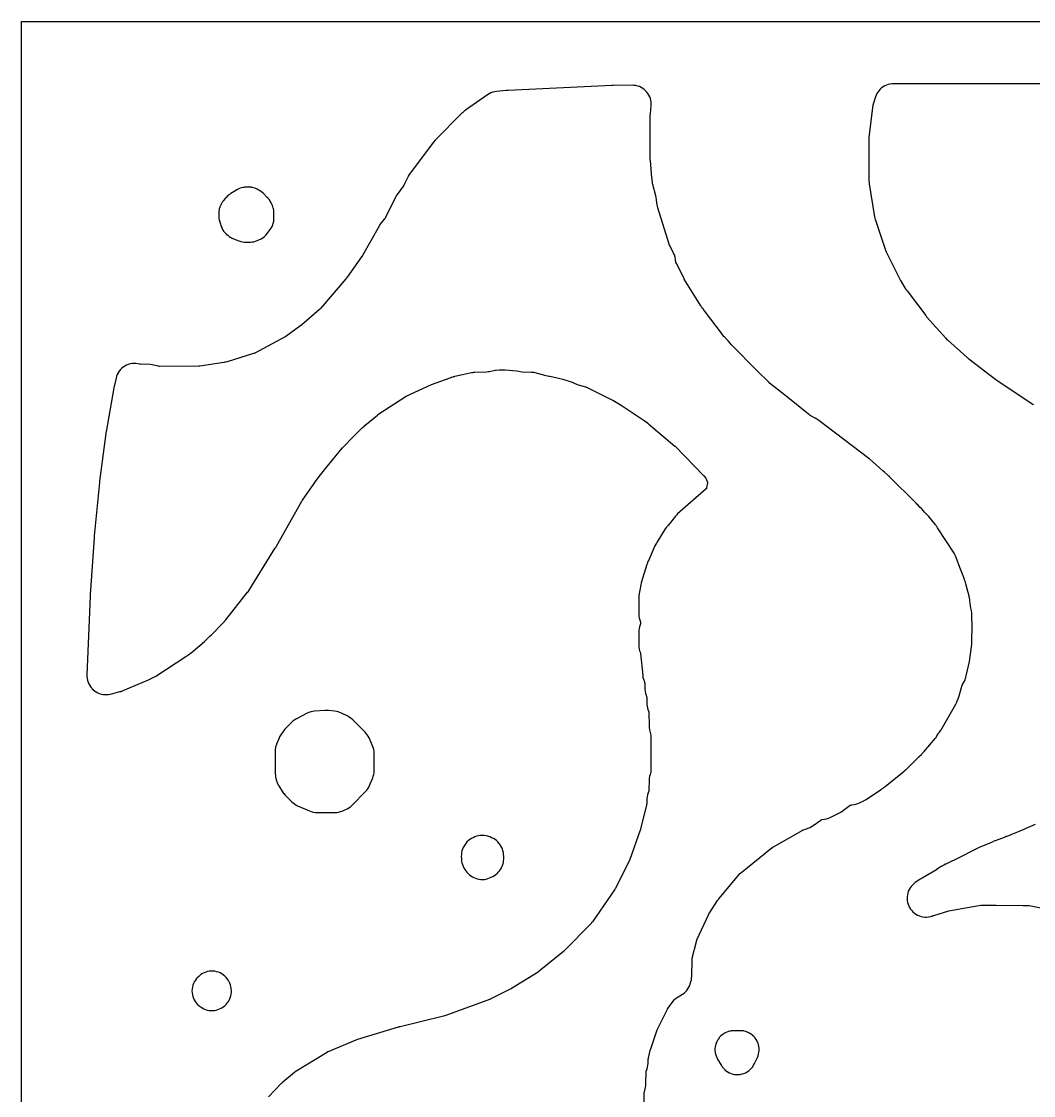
# Model space of a CAD drawing. Header units: millimetres. Extents: x 0 to 300, y 0 to 300.
# Drawn here: x 0 to 134.1, y 157.6 to 300 of the extents above; entities that cross this region are included whole.
import ezdxf

# ---------------------------------------------------------------- set-up
doc = ezdxf.new("R2010")
doc.units = ezdxf.units.MM
doc.layers.add('CUT', color=7, linetype='CONTINUOUS')

msp = doc.modelspace()

# ---------------------------------------------------------------- linework, layer by layer
at = {"layer": 'CUT'}
for points in [[(299.95, 0), (0.05, 0), (0.02, 0), (0.01, 0), (0.01, 0.01), (0, 0.01), (0, 0.02), (0, 0.05), (0, 299.92), (0, 299.95), (0, 299.96), (0.01, 299.97), (0.02, 299.97), (0.05, 299.97), (299.95, 299.97)], [(82.53, 156.67), (82.54, 157.93), (82.54, 157.95), (82.54, 157.97), (82.55, 158.02), (82.56, 158.1), (82.7, 158.66), (82.75, 158.92), (82.77, 159.18), (82.82, 160.73), (82.82, 160.81), (82.82, 160.86), (82.82, 160.87), (82.82, 160.88), (82.84, 160.91), (82.93, 161.14), (83, 161.37), (83.04, 161.61), (83.06, 161.85), (83.08, 162.42), (83.08, 162.43), (83.09, 162.47), (83.1, 162.55), (83.11, 162.6), (83.39, 163.74), (83.39, 163.75), (83.41, 163.8), (84.18, 166.06), (84.2, 166.16), (84.21, 166.19), (84.22, 166.21), (84.24, 166.27), (84.26, 166.33), (84.3, 166.42), (85.64, 169.06), (85.65, 169.1), (85.67, 169.13), (85.69, 169.16), (86.53, 170.29), (86.59, 170.36), (86.6, 170.36), (86.61, 170.38), (86.63, 170.39), (86.71, 170.45), (87.62, 171.04), (87.82, 171.19), (88.01, 171.35), (88.18, 171.54), (88.33, 171.74), (88.46, 171.96), (88.57, 172.18), (88.65, 172.42), (88.74, 172.72), (88.8, 172.94), (88.83, 173.16), (88.85, 173.38), (88.91, 175.74), (88.91, 175.77), (88.91, 175.78), (88.92, 175.83), (89.47, 178.03), (89.48, 178.09), (89.5, 178.14), (89.53, 178.26), (91.1, 181.64), (91.13, 181.71), (91.16, 181.77), (91.17, 181.81), (91.18, 181.82), (91.18, 181.83), (91.22, 181.88), (92.27, 183.45), (92.34, 183.54), (92.36, 183.57), (92.41, 183.63), (92.44, 183.67), (95.14, 186.92), (95.22, 187.03), (95.23, 187.04), (95.29, 187.09), (99.52, 190.46), (99.58, 190.5), (99.6, 190.52), (99.61, 190.53), (99.67, 190.57), (103.55, 192.79), (103.57, 192.8), (103.58, 192.8), (103.66, 192.84), (104.17, 193.02), (104.25, 193.04), (104.29, 193.06), (104.49, 193.13), (104.72, 193.25), (104.94, 193.39), (105.96, 194.12), (105.98, 194.13), (105.99, 194.14), (106.02, 194.16), (106.03, 194.16), (106.08, 194.17), (106.45, 194.22), (106.71, 194.28), (106.96, 194.35), (107.21, 194.46), (108.24, 194.97), (108.25, 194.97), (108.27, 194.98), (108.44, 195.08), (108.6, 195.18), (109.85, 196.07), (109.88, 196.09), (109.89, 196.09), (109.9, 196.1), (109.91, 196.1), (109.93, 196.1), (110.02, 196.12), (110.05, 196.12), (110.35, 196.17), (110.61, 196.22), (110.86, 196.3), (111.1, 196.4), (111.66, 196.68), (111.68, 196.69), (111.95, 196.85), (111.96, 196.86), (113.99, 198.23), (114.04, 198.26), (114.11, 198.3), (114.2, 198.35), (114.35, 198.47), (114.36, 198.48), (114.37, 198.49), (114.38, 198.49), (114.39, 198.5), (114.47, 198.57), (116.98, 200.58), (117.02, 200.62), (117.06, 200.66), (117.14, 200.73), (117.16, 200.75), (117.17, 200.76), (117.18, 200.76), (117.19, 200.77), (117.2, 200.78), (117.22, 200.8), (117.25, 200.82), (118.09, 201.64), (118.24, 201.77), (118.25, 201.78), (118.43, 201.95), (118.92, 202.46), (118.97, 202.51), (118.99, 202.53), (119, 202.54), (119.28, 202.81), (119.3, 202.83), (119.31, 202.84), (119.44, 202.99), (119.47, 203.02), (119.65, 203.21), (119.84, 203.43), (120.12, 203.78), (121.09, 204.92), (121.22, 205.08), (121.34, 205.26), (121.51, 205.55), (121.51, 205.56), (121.52, 205.57), (121.65, 205.73), (121.69, 205.78), (121.77, 205.88), (121.88, 206.05), (121.9, 206.09), (123.86, 209.48), (123.98, 209.73), (124, 209.79), (124.08, 209.99), (124.09, 210.01), (124.09, 210.02), (124.09, 210.03), (124.1, 210.05), (124.27, 210.6), (124.61, 211.71), (124.61, 211.72), (124.61, 211.73), (124.65, 211.84), (124.65, 211.86), (124.65, 211.87), (124.66, 211.89), (124.67, 211.92), (124.68, 211.96), (124.68, 211.97), (124.69, 211.98), (124.69, 211.99), (124.69, 212), (124.7, 212.01), (124.71, 212.03), (124.75, 212.08), (124.98, 212.53), (125.08, 212.76), (125.14, 212.94), (125.16, 212.99), (125.18, 213.08), (125.22, 213.23), (125.64, 215.12), (125.65, 215.16), (125.7, 215.42), (125.7, 215.5), (125.7, 215.51), (125.7, 215.52), (125.71, 215.53), (125.75, 215.78), (125.92, 217.1), (125.92, 217.11), (125.96, 217.37), (125.97, 217.63), (126.01, 219.98), (126.01, 220.02), (126.01, 220.05), (126, 220.29), (125.97, 220.6), (125.97, 221.32), (125.96, 221.57), (125.92, 221.83), (125.78, 222.48), (125.78, 222.5), (125.78, 222.52), (125.71, 223.24), (125.65, 223.61), (125.19, 225.45), (125.14, 225.59), (125.12, 225.65), (125.1, 225.73), (125.09, 225.76), (125.08, 225.79), (125.06, 225.84), (124.95, 226.12), (124.8, 226.51), (124.38, 227.61), (123.88, 228.94), (123.87, 228.97), (123.86, 228.98), (123.85, 229.01), (123.84, 229.03), (123.83, 229.05), (123.82, 229.09), (123.76, 229.22), (123.75, 229.24), (123.74, 229.25), (123.61, 229.48), (121.43, 232.85), (121.39, 232.92), (121.35, 232.97), (121.35, 232.98), (121.33, 233.01), (121.31, 233.05), (121.3, 233.07), (121.24, 233.15), (121.17, 233.23), (121.16, 233.25), (121.14, 233.27), (121.05, 233.37), (120.26, 234.34), (120.11, 234.51), (119.69, 234.94), (119.33, 235.35), (119.28, 235.42), (119.14, 235.56), (118.79, 235.91), (118.7, 236.01), (118.6, 236.12), (118.55, 236.17), (118.54, 236.18), (115.06, 239.63), (115.05, 239.64), (115, 239.69), (114.99, 239.7), (114.97, 239.71), (114.94, 239.74), (114.89, 239.78), (114.85, 239.82), (114.83, 239.84), (114.82, 239.85), (114.8, 239.87), (114.78, 239.88), (114.4, 240.22), (114.19, 240.41), (113.77, 240.78), (113.73, 240.81), (112.51, 241.89), (112.5, 241.89), (112.45, 241.93), (112.39, 241.98), (112.36, 242.01), (112.35, 242.02), (112.34, 242.02), (112.33, 242.03), (112.31, 242.05), (105.67, 247.1), (105.65, 247.12), (105.63, 247.14), (105.62, 247.14), (105.58, 247.17), (105.5, 247.23), (105.47, 247.25), (105.44, 247.27), (105.22, 247.4), (104.63, 247.7), (104.58, 247.73), (104.55, 247.75), (104.51, 247.77), (104.5, 247.78), (104.49, 247.79), (104.48, 247.79), (104.41, 247.86), (104.32, 247.94), (101.13, 250.47), (99.17, 252.05), (99.12, 252.09), (99.09, 252.11), (99.06, 252.14), (97.52, 253.68), (94.1, 257.11), (93.65, 257.63), (93.52, 257.77), (93.18, 258.16), (93.16, 258.19), (92.94, 258.43), (92.94, 258.44), (92.93, 258.45), (92.92, 258.46), (90.53, 261.62), (90.39, 261.81), (90.39, 261.82), (90.38, 261.83), (90.35, 261.87), (90.29, 261.95), (90.15, 262.14), (90.14, 262.16), (90.1, 262.22), (90.08, 262.25), (90.06, 262.27), (90.05, 262.29), (90.04, 262.3), (87.86, 265.82), (87.85, 265.84), (87.84, 265.85), (87.84, 265.86), (87.82, 265.9), (87.79, 265.97), (87.78, 265.99), (87.73, 266.1), (86.83, 267.88), (86.75, 268.02), (86.75, 268.03), (86.74, 268.05), (86.73, 268.07), (86.73, 268.08), (86.72, 268.15), (86.71, 268.21), (86.71, 268.26), (86.68, 268.47), (86.63, 268.75), (86.54, 269.02), (86.43, 269.27), (85.92, 270.26), (85.91, 270.27), (85.9, 270.29), (85.89, 270.31), (85.88, 270.33), (85.88, 270.34), (85.87, 270.39), (85.84, 270.45), (85.84, 270.46), (84.33, 275.25), (84.2, 275.89), (84.16, 276.38), (84.14, 276.62), (84.09, 276.84), (83.68, 278.37), (83.66, 278.45), (83.65, 278.47), (83.65, 278.49), (83.64, 278.51), (83.63, 278.58), (83.63, 278.63), (83.62, 278.64), (83.62, 278.65), (83.62, 278.66), (83.59, 278.98), (83.58, 279.09), (83.58, 279.12), (83.57, 279.24), (83.36, 281.56), (83.35, 281.67), (83.35, 287.59), (83.36, 287.72), (83.46, 288.77), (83.47, 289.01), (83.47, 289.02), (83.46, 289.26), (83.42, 289.51), (83.36, 289.75), (83.28, 289.98), (83.17, 290.2), (83.04, 290.41), (82.89, 290.61), (82.72, 290.79), (82.54, 290.96), (82.34, 291.1), (82.12, 291.23), (81.9, 291.33), (81.66, 291.41), (81.42, 291.47), (81.18, 291.5), (80.93, 291.51), (78.41, 291.47), (78.35, 291.47), (78.23, 291.47), (64.49, 290.82), (64.46, 290.82), (64.26, 290.81), (62.97, 290.69), (62.71, 290.65), (62.46, 290.59), (62.22, 290.5), (61.99, 290.39), (61.77, 290.25), (58.87, 288.22), (58.8, 288.17), (58.72, 288.11), (58.45, 287.88), (58.44, 287.87), (58.43, 287.86), (54.84, 284.24), (54.63, 283.99), (51.51, 279.87), (51.38, 279.68), (51.26, 279.48), (51.25, 279.46), (51.24, 279.43), (50.72, 278.36), (50.66, 278.25), (50.63, 278.2), (49.79, 277.02), (49.68, 276.85), (49.59, 276.68), (48.25, 273.98), (48.25, 273.97), (48.24, 273.96), (48.21, 273.91), (48.2, 273.9), (48.18, 273.86), (48.14, 273.81), (47.65, 273.22), (47.51, 273.04), (47.39, 272.85), (45.21, 268.97), (45.11, 268.82), (45.1, 268.81), (45.08, 268.78), (43.18, 266.06), (43.1, 265.97), (43.09, 265.96), (43.03, 265.89), (42.99, 265.85), (39.64, 261.93), (39.58, 261.87), (39.52, 261.81), (37.15, 259.74), (37.13, 259.73), (37.12, 259.72), (37.11, 259.71), (37.06, 259.67), (37.04, 259.66), (35.06, 258.22), (35.03, 258.2), (35.01, 258.19), (34.95, 258.16), (30.92, 256.01), (30.91, 256), (30.89, 255.99), (30.84, 255.97), (30.81, 255.96), (30.79, 255.95), (30.78, 255.95), (30.74, 255.94), (27.26, 254.85), (27.2, 254.84), (27.06, 254.81), (27.04, 254.81), (26.94, 254.79), (26.88, 254.78), (26.84, 254.77), (23.62, 254.27), (23.56, 254.26), (23.49, 254.26), (18.3, 254.25), (18.28, 254.25), (18.26, 254.25), (18.25, 254.25), (18.18, 254.27), (17.55, 254.42), (17.31, 254.47), (17.07, 254.49), (15.77, 254.54), (15.7, 254.54), (15.67, 254.54), (15.66, 254.54), (15.41, 254.6), (15.16, 254.63), (14.91, 254.64), (14.65, 254.62), (14.41, 254.58), (14.16, 254.51), (13.93, 254.41), (13.7, 254.3), (13.49, 254.16), (13.3, 254), (13.12, 253.82), (12.96, 253.62), (12.82, 253.41), (12.7, 253.19), (12.61, 252.95), (12.54, 252.71), (12.28, 251.6), (12.24, 251.44), (12.24, 251.39), (11.21, 245.59), (11.21, 245.57), (11.19, 245.49), (11.18, 245.43), (11.17, 245.35), (10.34, 239.02), (10.33, 238.88), (9.64, 231.79), (9.63, 231.64), (9.62, 231.52), (9.1, 223.99), (9.09, 223.85), (9.09, 223.82), (9.09, 223.75), (8.68, 213.36), (8.68, 213.35), (8.68, 213.11), (8.68, 213.1), (8.71, 212.87), (8.71, 212.86), (8.76, 212.64), (8.76, 212.62), (8.83, 212.4), (8.83, 212.39), (8.93, 212.16), (9.04, 211.95), (9.18, 211.75), (9.33, 211.58), (9.34, 211.56), (9.5, 211.41), (9.51, 211.39), (9.69, 211.25), (9.7, 211.24), (9.9, 211.1), (10.11, 211), (10.12, 210.99), (10.34, 210.89), (10.58, 210.82), (10.82, 210.78), (11.06, 210.75), (11.3, 210.75), (11.53, 210.78), (11.55, 210.78), (11.79, 210.82), (13.05, 211.14), (13.11, 211.15), (13.21, 211.18), (13.27, 211.2), (13.29, 211.21), (13.48, 211.28), (16.82, 212.7), (17, 212.79), (17.18, 212.89), (17.26, 212.94), (17.44, 213.02), (17.62, 213.11), (17.79, 213.21), (21.8, 215.81), (22.18, 216.06), (22.19, 216.06), (22.41, 216.22), (22.49, 216.28), (24.28, 217.8), (24.44, 217.95), (24.92, 218.44), (24.96, 218.48), (25.17, 218.66), (25.32, 218.8), (26.57, 220.1), (26.64, 220.17), (26.86, 220.39), (26.9, 220.44), (26.91, 220.45), (26.92, 220.46), (26.93, 220.47), (27.04, 220.6), (27.1, 220.67), (29.98, 224.31), (30.01, 224.34), (30.01, 224.35), (30.02, 224.36), (30.03, 224.37), (30.19, 224.6), (33.6, 230.11), (33.67, 230.21), (33.7, 230.26), (33.78, 230.38), (33.79, 230.41), (37.17, 236.37), (37.18, 236.38), (37.18, 236.39), (37.19, 236.41), (37.22, 236.45), (37.22, 236.46), (37.23, 236.48), (37.27, 236.54), (38.27, 237.98), (38.71, 238.6), (38.97, 238.98), (39.45, 239.67), (40.32, 240.78), (42.5, 243.41), (42.52, 243.44), (42.54, 243.47), (42.56, 243.49), (42.58, 243.51), (44.06, 244.99), (45.13, 246.07), (45.21, 246.14), (45.25, 246.17), (45.27, 246.18), (45.34, 246.24), (45.36, 246.26), (45.53, 246.41), (47.17, 247.8), (47.21, 247.83), (47.23, 247.84), (47.24, 247.84), (47.26, 247.86), (47.27, 247.87), (47.29, 247.88), (47.35, 247.93), (47.38, 247.95), (51, 250.3), (51.01, 250.3), (54.34, 251.85), (56.84, 252.74), (56.89, 252.76), (57.02, 252.81), (57.06, 252.82), (57.23, 252.88), (57.26, 252.89), (57.28, 252.89), (57.33, 252.91), (57.36, 252.91), (57.41, 252.93), (57.44, 252.94), (57.46, 252.94), (58.46, 253.16), (59.67, 253.43), (59.73, 253.44), (59.81, 253.45), (59.9, 253.48), (59.91, 253.48), (59.95, 253.48), (60.01, 253.49), (60.04, 253.49), (60.07, 253.49), (61.64, 253.54), (61.84, 253.56), (62.04, 253.59), (62.8, 253.74), (62.84, 253.75), (62.91, 253.76), (63.38, 253.8), (63.39, 253.8), (63.41, 253.8), (63.42, 253.8), (64, 253.8), (64.06, 253.8), (64.09, 253.8), (64.12, 253.79), (65.66, 253.66), (65.67, 253.66), (65.87, 253.61), (66.12, 253.56), (66.37, 253.54), (67.59, 253.5), (67.62, 253.5), (67.67, 253.49), (67.79, 253.49), (67.8, 253.49), (67.81, 253.49), (67.82, 253.49), (67.84, 253.48), (67.87, 253.48), (67.88, 253.48), (67.88, 253.47), (67.89, 253.47), (67.91, 253.47), (68.06, 253.43), (69.52, 253.04), (69.73, 253), (69.95, 252.97), (70.05, 252.96), (71.75, 252.56), (73.13, 252.1), (73.22, 252.05), (73.49, 251.92), (73.77, 251.82), (74.76, 251.55), (74.8, 251.54), (74.81, 251.54), (74.82, 251.53), (74.85, 251.52), (74.87, 251.51), (74.88, 251.51), (74.99, 251.45), (75, 251.45), (78.07, 249.92), (78.13, 249.89), (78.16, 249.87), (78.38, 249.76), (79.48, 249.09), (82.52, 247.07), (82.97, 246.75), (82.99, 246.74), (83, 246.73), (83.01, 246.72), (83.03, 246.71), (83.06, 246.69), (83.07, 246.68), (83.08, 246.67), (83.12, 246.63), (83.15, 246.6), (86.62, 243.68), (86.63, 243.67), (90.42, 239.81), (90.69, 239.44), (90.89, 239), (90.9, 238.98), (90.92, 238.93), (90.92, 238.92), (90.93, 238.9), (90.93, 238.89), (90.93, 238.88), (90.92, 238.82), (90.81, 238.22), (90.81, 238.21), (90.8, 238.14), (90.79, 238.1), (90.78, 238.04), (90.78, 238.03), (90.77, 238.02), (90.77, 238.01), (90.76, 238), (86.97, 234.69), (86.81, 234.54), (86.67, 234.38), (85.7, 233.17), (85.69, 233.16), (85.63, 233.09), (85.5, 232.95), (85.34, 232.72), (84.2, 230.89), (84.15, 230.82), (84.07, 230.69), (83.97, 230.48), (83.05, 228.39), (83.04, 228.37), (83, 228.27), (82.96, 228.18), (82.89, 227.98), (82.16, 225.58), (82.09, 225.28), (81.85, 223.89), (81.82, 223.67), (81.81, 223.45), (81.82, 221.43), (81.84, 221.16), (81.88, 220.9), (81.95, 220.65), (82.05, 220.36), (82.07, 220.27), (82.07, 220.23), (82.07, 220.22), (82.07, 220.21), (82.05, 220.14), (81.92, 219.74), (81.86, 219.49), (81.82, 219.24), (81.81, 218.99), (81.81, 217.36), (81.82, 217.09), (81.87, 216.83), (81.94, 216.57), (82.04, 216.28), (82.04, 216.27), (82.05, 216.23), (82.05, 216.2), (82.05, 216.19), (82.34, 213.26), (82.38, 213.02), (82.44, 212.78), (82.52, 212.55), (82.58, 212.39), (82.6, 212.34), (82.61, 212.32), (82.61, 212.31), (82.61, 212.24), (82.64, 211.41), (82.66, 211.15), (82.71, 210.91), (82.78, 210.66), (82.84, 210.48), (82.86, 210.44), (82.87, 210.42), (82.87, 210.41), (82.88, 210.39), (82.88, 210.38), (82.88, 210.37), (82.88, 210.32), (82.91, 209.46), (82.93, 209.23), (82.97, 209), (83.03, 208.77), (83.11, 208.56), (83.13, 208.52), (83.13, 208.5), (83.14, 208.49), (83.14, 208.48), (83.15, 208.46), (83.16, 208.4), (83.17, 208.36), (83.17, 208.35), (83.17, 208.34), (83.19, 206.64), (83.21, 206.35), (83.26, 206.07), (83.43, 205.38), (83.43, 205.37), (83.44, 205.35), (83.44, 205.32), (83.44, 205.25), (83.43, 200.55), (83.43, 200.54), (83.41, 200.44), (83.41, 200.4), (83.39, 200.34), (83.33, 200.15), (83.26, 199.91), (83.22, 199.66), (83.2, 199.41), (83.17, 198.06), (83.17, 198.01), (83.17, 197.99), (83.16, 197.95), (83.15, 197.94), (83.15, 197.93), (83.07, 197.73), (82.99, 197.47), (82.93, 197.21), (82.9, 196.94), (82.87, 196.3), (82.87, 196.22), (82.87, 196.21), (82.86, 196.18), (82.85, 196.14), (82.85, 196.12), (82.06, 192.9), (82.05, 192.86), (82.03, 192.81), (82.02, 192.77), (80.63, 188.9), (80.62, 188.86), (80.59, 188.8), (78.72, 185.04), (78.71, 185.02), (78.65, 184.94), (78.63, 184.91), (78.6, 184.87), (75.67, 180.63), (75.62, 180.57), (75.56, 180.48), (75.55, 180.47), (75.54, 180.46), (75.54, 180.45), (75.53, 180.44), (75.5, 180.41), (75.46, 180.36), (72, 176.85), (71.97, 176.82), (71.94, 176.79), (71.88, 176.75), (71.83, 176.7), (68.64, 174.08), (68.62, 174.07), (68.47, 173.96), (64.94, 171.78), (64.91, 171.76), (64.9, 171.76), (64.87, 171.74), (62.22, 170.41), (62.15, 170.38), (62.12, 170.37), (62.05, 170.34), (56.1, 168.18), (56.07, 168.17), (56.05, 168.16), (55.94, 168.13), (50.18, 166.73), (50.08, 166.7), (50.01, 166.68), (49.95, 166.66), (49.91, 166.65), (44.56, 165.04), (44.31, 164.95), (40.76, 163.45), (40.61, 163.39), (40.59, 163.38), (40.41, 163.27), (36.51, 160.89), (36.42, 160.84), (36.39, 160.82), (36.17, 160.66), (34.63, 159.37), (34.47, 159.22), (34.46, 159.21), (34.44, 159.19), (32.74, 157.45)], [(153.01, 291.72), (115.59, 291.72), (115.35, 291.71), (115.11, 291.67), (114.87, 291.61), (114.64, 291.53), (114.42, 291.43), (114.21, 291.3), (114.01, 291.16), (113.83, 291), (113.67, 290.82), (113.52, 290.62), (113.39, 290.41), (113.29, 290.19), (113.2, 289.96), (112.91, 289.03), (112.87, 288.9), (112.86, 288.86), (112.81, 288.57), (112.35, 284.95), (112.33, 284.63), (112.33, 278.84), (112.34, 278.64), (112.36, 278.44), (113.07, 274.09), (113.11, 273.89), (113.16, 273.73), (113.17, 273.7), (113.19, 273.64), (113.19, 273.62), (114.47, 269.78), (114.6, 269.45), (116.37, 265.9), (116.4, 265.85), (116.4, 265.84), (116.42, 265.81), (116.47, 265.73), (116.5, 265.68), (116.52, 265.63), (117.23, 264.46), (117.38, 264.25), (119.86, 260.98), (119.98, 260.83), (122.51, 257.99), (122.61, 257.88), (122.62, 257.87), (122.73, 257.77), (125.37, 255.43), (125.4, 255.4), (125.47, 255.34), (125.57, 255.26), (129.13, 252.51), (129.27, 252.41), (134.09, 249.19), (134.15, 249.15)], [(134.38, 193.51), (133.44, 193.12), (133.35, 193.08), (133.23, 193.03), (132.84, 192.87), (131.12, 192.17), (130.81, 192.04), (130.6, 191.96), (130.58, 191.95), (130.53, 191.93), (130.38, 191.87), (129.07, 191.37), (129.04, 191.36), (129.03, 191.36), (128.8, 191.27), (128.75, 191.24), (128.74, 191.24), (128.27, 191.02), (127.03, 190.51), (126.86, 190.43), (126.52, 190.26), (126.51, 190.26), (126.47, 190.24), (126.45, 190.23), (126.31, 190.17), (126.25, 190.14), (126.24, 190.13), (124.42, 189.22), (122.54, 188.28), (122.5, 188.26), (122.49, 188.26), (122.47, 188.25), (122.46, 188.25), (122.25, 188.14), (122.07, 188.04), (122.02, 188.01), (121.97, 187.98), (121.94, 187.96), (121.93, 187.95), (121.92, 187.95), (121.28, 187.55), (121.27, 187.54), (119.4, 186.43), (119.36, 186.41), (119.35, 186.4), (119.31, 186.38), (119.19, 186.31), (119.13, 186.27), (119.07, 186.23), (118.47, 185.82), (118.27, 185.67), (118.09, 185.5), (117.93, 185.32), (117.78, 185.12), (117.66, 184.9), (117.55, 184.68), (117.47, 184.44), (117.42, 184.2), (117.39, 183.95), (117.38, 183.7), (117.4, 183.46), (117.44, 183.21), (117.51, 182.97), (117.6, 182.74), (117.71, 182.52), (117.84, 182.31), (118, 182.12), (118.17, 181.94), (118.36, 181.78), (118.56, 181.63), (118.78, 181.51), (119.01, 181.42), (119.25, 181.34), (119.49, 181.29), (119.74, 181.26), (119.98, 181.26), (120.23, 181.28), (120.48, 181.33), (120.71, 181.4), (120.73, 181.41), (120.78, 181.43), (120.86, 181.46), (120.93, 181.48), (122.91, 182.09), (125.9, 182.63), (127.15, 182.82), (128.78, 182.83), (128.83, 182.83), (128.94, 182.83), (129.2, 182.83), (132.72, 182.81), (133.27, 182.8), (133.45, 182.8), (133.57, 182.8), (137.29, 182.05)]]:
    msp.add_lwpolyline(points, dxfattribs=at)
for points in [[(27.91, 271.26), (28.11, 271.17), (28.83, 270.89), (29.06, 270.81), (29.3, 270.76), (29.54, 270.73), (29.79, 270.72), (30.34, 270.73), (30.57, 270.75), (30.81, 270.78), (31.03, 270.84), (31.26, 270.92), (31.47, 271.03), (31.75, 271.18), (31.98, 271.31), (32.19, 271.47), (32.38, 271.65), (32.55, 271.86), (32.95, 272.38), (33.09, 272.57), (33.21, 272.78), (33.3, 273), (33.38, 273.23), (33.43, 273.46), (33.46, 273.7), (33.47, 273.94), (33.46, 274.62), (33.44, 274.88), (33.44, 274.89), (33.43, 274.94), (33.43, 274.96), (33.4, 275.14), (33.39, 275.16), (33.37, 275.23), (33.32, 275.42), (33.26, 275.56), (33.23, 275.64), (33.21, 275.67), (33.09, 275.94), (32.98, 276.14), (32.96, 276.17), (32.95, 276.18), (32.94, 276.19), (32.93, 276.22), (32.9, 276.27), (32.86, 276.32), (32.83, 276.36), (32.82, 276.37), (32.81, 276.38), (32.78, 276.42), (32.76, 276.45), (32.75, 276.46), (32.74, 276.47), (32.73, 276.48), (32.72, 276.49), (32.72, 276.5), (32.69, 276.54), (32.58, 276.66), (32.06, 277.18), (31.87, 277.35), (31.83, 277.38), (31.67, 277.5), (31.61, 277.53), (31.45, 277.63), (31.39, 277.66), (31.22, 277.75), (31.17, 277.77), (31, 277.85), (30.96, 277.86), (30.77, 277.93), (30.59, 277.97), (30.54, 277.98), (30.51, 277.99), (30.37, 278.01), (30.3, 278.02), (30.28, 278.02), (30.06, 278.03), (30.05, 278.03), (29.94, 278.03), (29.91, 278.03), (29.68, 278.02), (29.65, 278.02), (29.6, 278.01), (29.57, 278), (29.56, 278), (29.46, 277.98), (29.43, 277.98), (29.42, 277.98), (29.4, 277.97), (29.39, 277.97), (29.38, 277.97), (29.18, 277.91), (29.17, 277.91), (29.13, 277.9), (28.88, 277.81), (28.65, 277.69), (27.74, 277.15), (27.72, 277.14), (27.71, 277.14), (27.64, 277.09), (27.53, 277.02), (27.52, 277.01), (27.51, 277.01), (27.41, 276.93), (27.39, 276.91), (27.38, 276.9), (27.37, 276.89), (27.34, 276.87), (27.33, 276.86), (27.32, 276.85), (27.16, 276.7), (27.15, 276.7), (27, 276.52), (27, 276.51), (26.78, 276.24), (26.74, 276.19), (26.73, 276.17), (26.71, 276.15), (26.71, 276.14), (26.7, 276.13), (26.66, 276.07), (26.59, 275.98), (26.59, 275.97), (26.58, 275.96), (26.55, 275.92), (26.47, 275.76), (26.46, 275.75), (26.41, 275.67), (26.38, 275.57), (26.37, 275.55), (26.36, 275.52), (26.33, 275.45), (26.31, 275.4), (26.3, 275.36), (26.29, 275.34), (26.29, 275.33), (26.29, 275.32), (26.28, 275.29), (26.25, 275.21), (26.22, 275.12), (26.19, 274.96), (26.17, 274.88), (26.14, 274.63), (26.14, 274.38), (26.15, 274.12), (26.17, 273.89), (26.18, 273.85), (26.21, 273.67), (26.22, 273.61), (26.27, 273.44), (26.29, 273.37), (26.37, 273.13), (26.44, 272.89), (26.54, 272.65), (26.55, 272.63), (26.56, 272.61), (26.65, 272.41), (26.66, 272.41), (26.67, 272.39), (26.79, 272.19), (26.95, 272.01), (26.95, 272), (26.96, 271.98), (27.12, 271.83), (27.12, 271.82), (27.14, 271.79), (27.35, 271.63), (27.49, 271.53), (27.54, 271.49), (27.68, 271.39), (27.72, 271.36), (27.82, 271.31), (27.88, 271.28), (27.89, 271.27), (27.9, 271.27)], [(34.75, 197.65), (34.76, 197.64), (34.94, 197.43), (34.95, 197.42), (35.83, 196.54), (36, 196.39), (36.19, 196.25), (36.38, 196.13), (36.59, 196.02), (38.17, 195.32), (38.41, 195.23), (38.67, 195.16), (38.93, 195.12), (39.19, 195.11), (41.55, 195.12), (41.79, 195.13), (42.03, 195.17), (42.27, 195.23), (42.49, 195.31), (42.95, 195.5), (43.18, 195.61), (43.39, 195.73), (43.59, 195.88), (43.77, 196.05), (45.6, 197.89), (45.77, 198.07), (45.91, 198.27), (46.04, 198.48), (46.14, 198.7), (46.55, 199.7), (46.63, 199.93), (46.69, 200.17), (46.73, 200.41), (46.74, 200.65), (46.74, 202.96), (46.73, 203.22), (46.69, 203.47), (46.62, 203.72), (46.53, 203.96), (46.07, 205.01), (45.97, 205.22), (45.84, 205.42), (45.7, 205.61), (45.54, 205.78), (43.91, 207.4), (43.71, 207.58), (43.5, 207.73), (43.27, 207.87), (42.41, 208.3), (42.2, 208.39), (41.99, 208.46), (41.77, 208.51), (41.55, 208.55), (40.68, 208.64), (40.45, 208.65), (40.22, 208.64), (38.82, 208.53), (38.58, 208.5), (38.34, 208.45), (38.11, 208.37), (37.88, 208.27), (36.45, 207.54), (36.23, 207.41), (36.02, 207.26), (35.83, 207.09), (35.04, 206.31), (34.89, 206.15), (34.76, 205.97), (34.38, 205.43), (34.22, 205.17), (34.09, 204.9), (34.09, 204.89), (33.8, 204.16), (33.8, 204.14), (33.75, 204), (33.73, 203.94), (33.72, 203.92), (33.69, 203.77), (33.68, 203.73), (33.68, 203.72), (33.67, 203.71), (33.67, 203.7), (33.67, 203.69), (33.64, 203.46), (33.63, 203.23), (33.63, 203.22), (33.63, 203.21), (33.64, 200.24), (33.65, 200.01), (33.66, 199.97), (33.66, 199.96), (33.66, 199.95), (33.66, 199.94), (33.69, 199.78), (33.7, 199.69), (33.73, 199.58), (33.74, 199.57), (33.74, 199.56), (33.74, 199.55), (33.75, 199.52), (33.75, 199.51), (33.76, 199.47), (33.77, 199.45), (33.81, 199.31), (33.81, 199.3), (33.84, 199.23), (33.88, 199.1), (33.88, 199.09), (33.91, 199.04), (33.91, 199.03), (33.92, 199.01), (33.94, 198.98), (33.98, 198.89), (33.99, 198.85), (34.09, 198.69), (34.1, 198.67), (34.59, 197.88), (34.6, 197.87)], [(63.5, 187.58), (63.62, 187.79), (63.73, 188.01), (63.81, 188.24), (63.87, 188.48), (63.91, 188.72), (63.92, 188.97), (63.92, 189.34), (63.91, 189.57), (63.88, 189.8), (63.82, 190.03), (63.75, 190.25), (63.66, 190.46), (63.59, 190.6), (63.46, 190.82), (63.32, 191.02), (63.15, 191.21), (62.97, 191.39), (62.77, 191.54), (62.55, 191.67), (62.32, 191.78), (62.06, 191.89), (61.83, 191.98), (61.58, 192.04), (61.33, 192.08), (61.08, 192.09), (60.82, 192.08), (60.57, 192.04), (60.33, 191.97), (60.09, 191.88), (59.86, 191.78), (59.64, 191.67), (59.43, 191.54), (59.23, 191.39), (59.05, 191.22), (58.89, 191.03), (58.75, 190.82), (58.62, 190.61), (58.56, 190.49), (58.46, 190.26), (58.39, 190.03), (58.33, 189.79), (58.31, 189.54), (58.3, 189.29), (58.31, 188.96), (58.33, 188.71), (58.38, 188.45), (58.45, 188.21), (58.55, 187.97), (58.64, 187.78), (58.75, 187.57), (58.88, 187.37), (59.03, 187.19), (59.2, 187.02), (59.38, 186.87), (59.57, 186.73), (59.78, 186.61), (59.98, 186.51), (60.2, 186.42), (60.42, 186.34), (60.65, 186.29), (60.89, 186.26), (61.12, 186.25), (61.36, 186.26), (61.59, 186.3), (61.82, 186.36), (62.05, 186.44), (62.26, 186.54), (62.47, 186.65), (62.69, 186.77), (62.89, 186.92), (63.08, 187.09), (63.19, 187.2), (63.35, 187.38)], [(24.86, 168.89), (25.09, 168.86), (25.33, 168.86), (25.57, 168.88), (25.81, 168.93), (26.03, 168.99), (26.26, 169.08), (26.47, 169.19), (26.54, 169.23), (26.75, 169.36), (26.94, 169.51), (27.12, 169.68), (27.28, 169.87), (27.42, 170.07), (27.54, 170.28), (27.57, 170.34), (27.67, 170.57), (27.74, 170.8), (27.8, 171.04), (27.82, 171.29), (27.83, 171.54), (27.81, 171.78), (27.76, 172.03), (27.7, 172.26), (27.61, 172.49), (27.56, 172.6), (27.44, 172.83), (27.3, 173.04), (27.15, 173.23), (26.97, 173.41), (26.78, 173.57), (26.74, 173.6), (26.54, 173.74), (26.33, 173.85), (26.1, 173.95), (25.87, 174.02), (25.63, 174.07), (25.39, 174.1), (25.15, 174.1), (24.91, 174.08), (24.67, 174.03), (24.43, 173.97), (24.21, 173.88), (23.99, 173.77), (23.79, 173.63), (23.72, 173.58), (23.49, 173.4), (23.29, 173.2), (23.22, 173.12), (23.06, 172.91), (22.92, 172.7), (22.81, 172.47), (22.72, 172.23), (22.65, 171.98), (22.61, 171.73), (22.6, 171.47), (22.6, 171.46), (22.61, 171.21), (22.65, 170.97), (22.71, 170.73), (22.79, 170.5), (22.9, 170.28), (23.02, 170.07), (23.17, 169.87), (23.33, 169.69), (23.35, 169.67), (23.5, 169.54), (23.65, 169.42), (23.76, 169.34), (23.96, 169.21), (24.17, 169.1), (24.39, 169), (24.62, 168.94)], [(94.46, 166.19), (94.45, 166.19), (94.43, 166.19), (94.35, 166.19), (94.33, 166.19), (94.32, 166.19), (94.31, 166.18), (94.3, 166.18), (94.21, 166.18), (94.18, 166.18), (94.11, 166.17), (94.09, 166.17), (94.08, 166.16), (94.07, 166.16), (93.97, 166.15), (93.93, 166.14), (93.74, 166.09), (93.69, 166.08), (93.63, 166.06), (93.51, 166.02), (93.29, 165.92), (93.23, 165.88), (93.08, 165.8), (93.02, 165.75), (92.88, 165.66), (92.7, 165.51), (92.53, 165.33), (92.47, 165.24), (92.39, 165.14), (92.33, 165.04), (92.26, 164.94), (92.2, 164.82), (92.15, 164.73), (92.1, 164.59), (92.06, 164.5), (92.02, 164.36), (91.99, 164.27), (91.94, 164.04), (91.92, 163.8), (91.92, 163.56), (91.95, 163.36), (91.95, 163.32), (92, 163.08), (92.07, 162.85), (92.16, 162.63), (92.27, 162.42), (92.74, 161.62), (92.75, 161.61), (92.81, 161.52), (92.88, 161.42), (92.89, 161.4), (93.04, 161.22), (93.04, 161.21), (93.21, 161.05), (93.22, 161.03), (93.4, 160.89), (93.41, 160.88), (93.6, 160.75), (93.61, 160.74), (93.82, 160.63), (93.83, 160.62), (94.05, 160.54), (94.06, 160.53), (94.29, 160.45), (94.53, 160.41), (94.78, 160.38), (95.03, 160.38), (95.27, 160.41), (95.51, 160.46), (95.75, 160.53), (95.98, 160.62), (96.2, 160.74), (96.4, 160.88), (96.59, 161.04), (96.76, 161.21), (96.76, 161.22), (96.92, 161.41), (97.05, 161.61), (97.05, 161.62), (97.17, 161.83), (97.17, 161.84), (97.54, 162.63), (97.54, 162.64), (97.63, 162.86), (97.63, 162.87), (97.7, 163.1), (97.7, 163.11), (97.75, 163.35), (97.75, 163.36), (97.77, 163.59), (97.77, 163.6), (97.77, 163.61), (97.76, 163.84), (97.76, 163.86), (97.76, 163.9), (97.74, 164.09), (97.73, 164.11), (97.72, 164.17), (97.71, 164.23), (97.68, 164.33), (97.68, 164.35), (97.65, 164.44), (97.65, 164.45), (97.64, 164.46), (97.63, 164.49), (97.61, 164.57), (97.6, 164.59), (97.51, 164.8), (97.51, 164.81), (97.5, 164.82), (97.38, 165.04), (97.24, 165.22), (97.23, 165.24), (97.08, 165.41), (97.07, 165.43), (96.9, 165.58), (96.88, 165.6), (96.83, 165.63), (96.7, 165.73), (96.68, 165.75), (96.64, 165.78), (96.63, 165.78), (96.49, 165.86), (96.48, 165.87), (96.47, 165.88), (96.41, 165.91), (96.25, 165.99), (96.19, 166.01), (96.01, 166.08), (95.99, 166.09), (95.95, 166.1), (95.77, 166.14), (95.71, 166.16), (95.52, 166.18), (95.46, 166.19), (95.21, 166.2), (94.59, 166.19)]]:
    msp.add_lwpolyline(points, close=True, dxfattribs=at)

doc.saveas('drawing.dxf')
